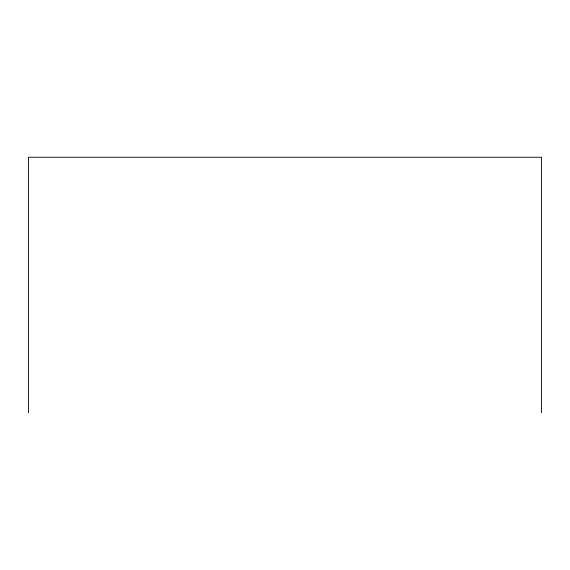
<?xml version="1.0" encoding="UTF-8"?>
<svg xmlns="http://www.w3.org/2000/svg" width="570" height="570" viewBox="0 0 570 570"><rect width="100%" height="100%" fill="white"/><g stroke="black" fill="none" stroke-linecap="round" stroke-linejoin="round"><path stroke-width="0.85" d="M541.5 412.751L541.5 157.249L28.5 157.249L28.5 412.751"/></g></svg>
